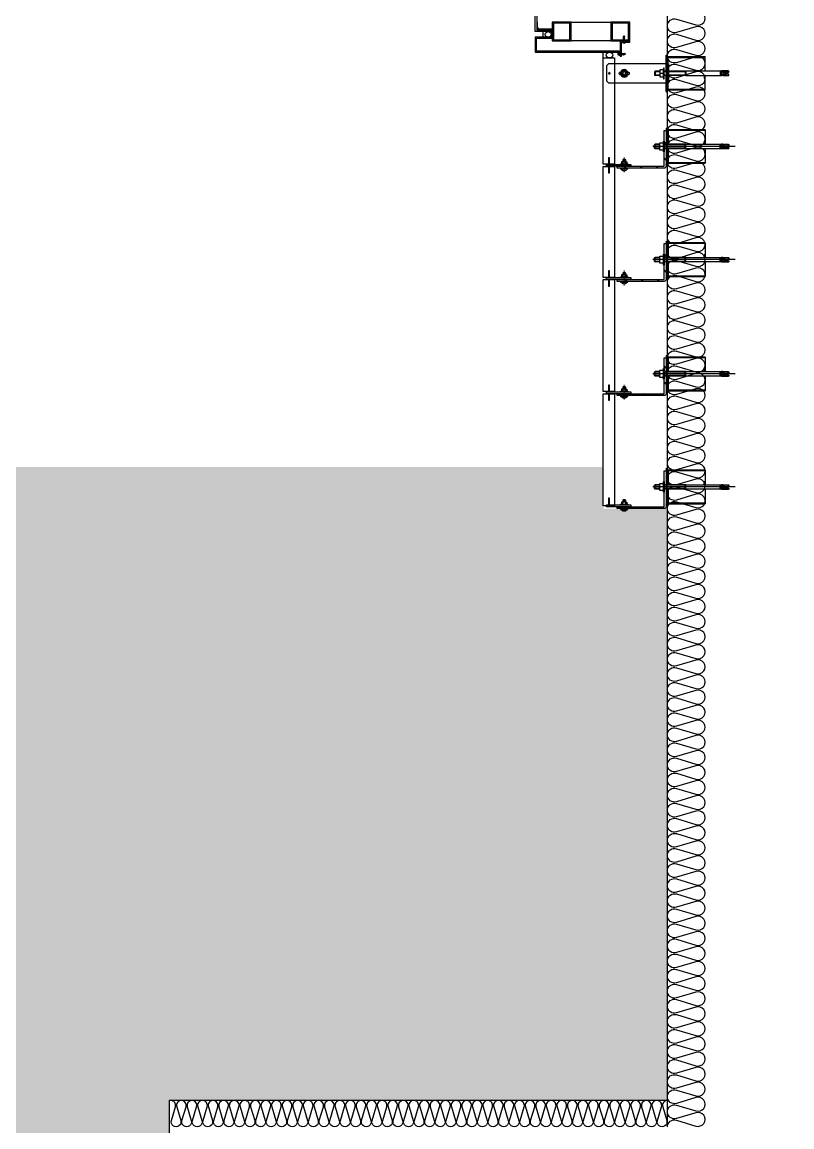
# Model space of a CAD drawing. Header units: millimetres. Extents: x 17311 to 801382, y -242618 to -104888.
# Drawn here: x 703951 to 705991, y -203729 to -200799 of the extents above; entities that cross this region are included whole.
import ezdxf

# ---------------------------------------------------------------- set-up
doc = ezdxf.new("R2010")
doc.units = ezdxf.units.MM
doc.header["$LTSCALE"] = 250
doc.linetypes.add('CENTER', pattern=[50.8, 31.75, -6.35, 6.35, -6.35])
doc.linetypes.add('HIDDEN2', pattern=[4.7625, 3.175, -1.5875])
for name, color, linetype in [('0-Sheet', 7, 'Continuous'), ('4-Pipe', 4, 'Continuous'), ('[0]치수선', 3, 'Continuous'), ('A-ETC-8', 8, 'Continuous'), ('A-FIN', 6, 'Continuous'), ('A-FIN(EX)', 6, 'Continuous'), ('ANG', 8, 'Continuous'), ('EXTRUSION', 7, 'Continuous'), ('ISL', 251, 'Continuous'), ('S-TEEL', 4, 'Continuous'), ('SCREW', 1, 'Continuous'), ('SEALANT', 252, 'Continuous'), ('지반', 254, 'Continuous')]:
    doc.layers.add(name, color=color, linetype=linetype)
doc.layers.add('CEN', color=1, linetype='Continuous', lineweight=9)

# ---------------------------------------------------------------- blocks, each defined once
blk = doc.blocks.new('A$C632c858f')
at = {"layer": 'A-ETC-8'}
blk.add_arc((-2.8, 0), 24, 341.8248, 18.1752, dxfattribs=at)
blk.add_ellipse((34, 0), major_axis=(7.59, 0), ratio=0.987937, dxfattribs=at)
blk = doc.blocks.new('A$Cae507117')
at = {"layer": 'A-ETC-8'}
for points in [[(-50, 0), (-50, -50), (0, -50), (0, 0)], [(-46.8, -3.2), (-46.8, -46.8), (-3.2, -46.8), (-3.2, -3.2)]]:
    blk.add_lwpolyline(points, close=True, dxfattribs=at)
blk = doc.blocks.new('A$C878c86f0')
at = {"layer": '[0]치수선', "ltscale": 0.5}
h = blk.add_hatch(color=8, dxfattribs=at)
h.dxf.hatch_style = 1
h.paths.add_polyline_path([(-140, 0.5), (-140, -1.5), (-137.5, -1.5, 0.414214), (-136.5, -0.5), (-136.5, 40), (-138, 40), (-138, 0.5)])
at = {"layer": 'S-TEEL'}
h = blk.add_hatch(dxfattribs=at)
h.set_pattern_fill('JIS_LC_20A', color=8, scale=1.5, angle=180)
h.set_pattern_definition([(225, (13215.134, 33281.177), (21.213203, -21.213203), []), (225, (13213.634, 33281.177), (21.213203, -21.213203), [])])
h.paths.add_polyline_path([(-131.5, -10.5, -0.414214), (-136.5, -5.5), (-136.5, 89.5), (-131.5, 89.5), (-131.5, -5.5), (-6.5, -5.5), (-6.5, -10.5)])
at = {"color": 9, "linetype": 'Continuous', "lineweight": 25}
for p, q in [((-240, 91.5, 0), (-140, 91.5)), ((-240, 91.5, 0), (-240, 53, 0)), ((-240, 89.5, 0), (-140, 89.5)), ((-137.5, 95.5), (-140, 95.5)), ((-140, 95.5), (-140, 89.5)), ((-140, 93.5), (-138, 93.5)), ((-138, 93.5), (-138, 54)), ((-136.5, 94.5), (-136.5, 54)), ((-240, 60.2, 0), (-237, 60.2, 0)), ((-237, 53, 0), (-237, 60.2, 0)), ((-240, 41, 0), (-240, 2.5, 0)), ((-142, 54), (-136.5, 54)), ((-136.5, 40), (-142, 40)), ((-138, 0.5), (-138, 40)), ((-136.5, 40), (-136.5, -0.5)), ((-140, 4.5), (-240, 4.5, 0)), ((-140, 2.5), (-240, 2.5, 0)), ((-140, 4.5), (-140, -1.5)), ((-138, 0.5), (-140, 0.5)), ((-140, -1.5), (-137.5, -1.5))]:
    blk.add_line(p, q, dxfattribs=at)
at = {"color": 9, "ltscale": 0.5}
for p, q in [((-142, 89.5), (-142, 54)), ((-129.5, 61.3), (-131.5, 61.3)), ((-131.5, 61.3), (-131.5, 32.8)), ((-129.5, 32.8), (-129.5, 61.3)), ((-188.8, 53), (-131.5, 53)), ((-188.8, 53), (-187.3, 51.5)), ((-188.8, 41), (-188.8, 53)), ((-188.8, 51.5), (-131.5, 51.5)), ((-188.8, 42.5), (-131.5, 42.5)), ((-188.8, 41), (-187.3, 42.5)), ((-188.8, 41), (-131.5, 41)), ((-187.3, 42.5), (-187.3, 51.5)), ((-142, 40), (-142, 4.5)), ((-131.5, 32.8), (-129.5, 32.8)), ((-129.5, 56), (-129.5, 38)), ((-129.5, 53), (-129.5, 53)), ((-129.5, 51.5), (-129.4, 51.5)), ((-129.5, 42.5), (-129.4, 42.5)), ((-129.5, 41), (-129.5, 41)), ((-120.5, 56.5), (-129, 56.5)), ((-129, 37.5), (-120.5, 37.5)), ((-128.3, 47), (-121.2, 47)), ((-120.1, 51.5), (-106, 51.5)), ((-120.1, 42.5), (-106, 42.5)), ((-120, 38), (-120, 56)), ((-120, 53), (-107.5, 53)), ((-120, 41), (-107.5, 41)), ((-107.5, 41), (-107.5, 53)), ((-106, 51.5), (-107.5, 53)), ((-106, 42.5), (-107.5, 41)), ((-106, 42.5), (-106, 51.5))]:
    blk.add_line(p, q, dxfattribs=at)
at = {"color": 9}
for p, q in [((-302.6, 52, 0), (-302.6, 50.3, 0)), ((-302.6, 43.2, 0), (-302.6, 41.5, 0)), ((-302.6, 41.7, 0), (-297, 42.5, 0)), ((-297, 51.5, 0), (-302.5, 52.3, 0)), ((-302.1, 49.5, 0), (-300.3, 48.3, 0)), ((-302.1, 44, 0), (-300.3, 45.2, 0)), ((-286.6, 53, 0), (-301.6, 53, 0)), ((-301.6, 40.5, 0), (-286.6, 40.5, 0)), ((-292.1, 47.7, 0), (-298.7, 47.7, 0)), ((-292.1, 45.7, 0), (-298.7, 45.7, 0)), ((-297, 51.5, 0), (-283, 51.5, 0)), ((-297, 42.5, 0), (-283, 42.5, 0)), ((-291.6, 48.2, 0), (-291.6, 48.7, 0)), ((-291.6, 44.7, 0), (-291.6, 45.2, 0)), ((-289.6, 50.7, 0), (-289.6, 50.7, 0)), ((-289.6, 42.7, 0), (-289.6, 42.7, 0)), ((-287.6, 44.7, 0), (-287.6, 48.7, 0)), ((-286.6, 53, 0), (-283.6, 53, 0)), ((-286.6, 40.5, 0), (-283.6, 40.5, 0)), ((-283.6, 53, 0), (-283.6, 40.5, 0)), ((-283, 41, 0), (-283, 53, 0)), ((-280, 53, 0), (-283, 53, 0)), ((-283, 41, 0), (-280, 41, 0)), ((-280, 41, 0), (-280, 53, 0)), ((-188.8, 53), (-280, 53, 0)), ((-280, 41, 0), (-188.8, 41))]:
    blk.add_line(p, q, dxfattribs=at)
at = {"color": 9, "linetype": 'Continuous', "lineweight": 25}
for centre, start, end in [((-137.5, 94.5), 0, 90), ((-137.5, -0.5), 270, 0)]:
    blk.add_arc(centre, 1, start, end, dxfattribs=at)
at = {"color": 9}
for centre, radius, start, end in [((-301.6, 52, 0), 1, 90, 180), ((-301.6, 50.3, 0), 1, 180, 236.3099), ((-301.6, 43.2, 0), 1, 123.6901, 180), ((-301.6, 41.5, 0), 1, 180, 270), ((-298.7, 50.7, 0), 3, 236.3099, 270), ((-298.7, 42.7, 0), 3, 90, 123.6901), ((-292.1, 48.2, 0), 0.5, 270, 0), ((-292.1, 45.2, 0), 0.5, 0, 90), ((-289.6, 48.7, 0), 2, 90, 180), ((-289.6, 44.7, 0), 2, 180, 270), ((-289.6, 48.7, 0), 2, 0, 90), ((-289.6, 44.7, 0), 2, 270, 0)]:
    blk.add_arc(centre, radius, start, end, dxfattribs=at)
at = {"color": 9, "ltscale": 0.5}
for centre, start, end in [((-129, 56), 90, 180), ((-129, 38), 180, 270), ((-120.5, 56), 0, 90), ((-120.5, 38), 270, 0)]:
    blk.add_arc(centre, 0.5, start, end, dxfattribs=at)
for centre, major_axis, ratio, start_param, end_param in [((-128.6, 42.2), (0.31, 4.75), 0.187111, 0, 3.166211), ((-128.6, 51.7), (0.31, -4.75), 0.185991, 3.117121, 6.283185), ((-120.9, 51.7), (0.31, 4.75), 0.185108, 3.141593, 6.30754), ((-120.9, 42.2), (0.31, -4.75), 0.185359, -0.024388, 3.141593)]:
    blk.add_ellipse(centre, major_axis=major_axis, ratio=ratio, start_param=start_param, end_param=end_param, dxfattribs=at)
at = {"layer": '[0]치수선', "color": 8, "linetype": 'CENTER', "ltscale": 0.2}
for p, q in [((-320, 47, 0), (-101, 47)), ((-136.5, 54), (-136.5, 40))]:
    blk.add_line(p, q, dxfattribs=at)
at = {"layer": 'ANG'}
for p, q in [((-15.6, 1.5), (-35.4, 1.5)), ((-35.4, 1.5), (-35.4, -0.5)), ((-29.5, 5.5), (-30.5, 6.4)), ((-30.5, 6.4), (-28.5, 6.4)), ((-29.5, 11.4), (-28.5, 12.4)), ((-21.5, 11.4), (-29.5, 11.4)), ((-29.5, 6.4), (-29.5, 11.4)), ((-21.5, 10.4), (-29.5, 10.4)), ((-21.5, 9.4), (-29.5, 9.4)), ((-21.5, 8.4), (-29.5, 8.4)), ((-21.5, 7.4), (-29.5, 7.4)), ((-28.5, 6.4), (-29.5, 5.5)), ((-29.5, 1.5), (-29.5, 5.5)), ((-28.5, 12.4), (-22.5, 12.4)), ((-28.5, 6.4), (-22.5, 6.4)), ((-22.5, 12.4), (-21.5, 11.4)), ((-20.5, 6.4), (-22.5, 6.4)), ((-22.5, 6.4), (-21.5, 5.5)), ((-21.5, 11.4), (-21.5, 6.4)), ((-15.6, -0.5), (-15.6, 1.5)), ((-35.3, -12.5), (-35.3, -10.5)), ((-15.4, -12.5), (-35.3, -12.5)), ((-15.4, -10.5), (-15.4, -12.5))]:
    blk.add_line(p, q, dxfattribs=at)
at = {"layer": 'ANG', "extrusion": (0, 0, -1)}
for p, q in [((-32.4, 6.4), (-32.9, 5.9)), ((-32.9, 5.9), (-32.9, 2)), ((-32.9, 2), (-32.4, 1.5)), ((-30.5, 6.4), (-32.4, 6.4)), ((-21.5, 5.5), (-20.5, 6.4)), ((-21.5, 1.5), (-21.5, 5.5)), ((-20.5, 6.4), (-18.6, 6.4)), ((-18.6, 6.4), (-18.1, 5.9)), ((-18.1, 2), (-18.6, 1.5)), ((-18.1, 5.9), (-18.1, 2))]:
    blk.add_line(p, q, dxfattribs=at)
for points in [[(-13.5, -0.5), (-13.5, 17), (-16.5, 17), (-16.5, -0.5)], [(-16.5, -5.5), (-16.5, -23), (-13.5, -23), (-13.5, -5.5)]]:
    blk.add_lwpolyline(points, dxfattribs=at)
at = {"layer": 'ANG'}
blk.add_lwpolyline([(-43.5, -5.5), (21.5, -5.5), (21.5, -0.5), (-43.5, -0.5)], close=True, dxfattribs=at)
blk.add_arc((-25.3, -9.5), 8.08, 202.3911, 337.6089, dxfattribs=at)
at = {"layer": 'CEN'}
blk.add_line((-25.5, 17.8), (-25.5, -21.2), dxfattribs=at)
at = {"layer": 'S-TEEL'}
blk.add_lwpolyline([(-131.5, -10.5), (-6.5, -10.5), (-6.5, -5.5), (-131.5, -5.5), (-131.5, 89.5), (-136.5, 89.5), (-136.5, -5.5, 0.414214)], format="xyb", close=True, dxfattribs=at)
blk = doc.blocks.new('A$C141843b3')
at = {"color": 9, "linetype": 'Continuous', "lineweight": 25}
for p, q in [((-140, -5.5, 0), (-240, -5.5)), ((-240, -44), (-240, -5.5)), ((-140, -7.5, 0), (-240, -7.5)), ((-140, -1.5, 0), (-137.5, -1.5, 0)), ((-140, -7.5, 0), (-140, -1.5, 0)), ((-138, -3.5, 0), (-140, -3.5, 0)), ((-138, -3.5, 0), (-138, -43, 0)), ((-136.5, -43, 0), (-136.5, -2.5, 0)), ((-240, -94.5), (-240, -56)), ((-237, -56), (-237, -63.2)), ((-136.5, -43, 0), (-142, -43, 0)), ((-142, -57, 0), (-136.5, -57, 0)), ((-138, -96.5, 0), (-138, -57, 0)), ((-136.5, -97.5, 0), (-136.5, -57, 0)), ((-240, -63.2), (-237, -63.2)), ((-240, -92.5), (-140, -92.5, 0)), ((-240, -94.5), (-140, -94.5, 0)), ((-140, -98.5, 0), (-140, -92.5, 0)), ((-140, -96.5, 0), (-138, -96.5, 0)), ((-137.5, -98.5, 0), (-140, -98.5, 0))]:
    blk.add_line(p, q, dxfattribs=at)
at = {"color": 9, "ltscale": 0.5}
for p, q in [((-142, -43, 0), (-142, -7.5, 0)), ((-188.8, -44, 0), (-131.5, -44, 0)), ((-188.8, -44, 0), (-187.3, -45.5, 0)), ((-188.8, -44, 0), (-188.8, -56, 0)), ((-188.8, -45.5, 0), (-131.5, -45.5, 0)), ((-188.8, -54.5, 0), (-131.5, -54.5, 0)), ((-188.8, -56, 0), (-187.3, -54.5, 0)), ((-188.8, -56, 0), (-131.5, -56, 0)), ((-187.3, -45.5, 0), (-187.3, -54.5, 0)), ((-142, -92.5, 0), (-142, -57, 0)), ((-131.5, -64.3, 0), (-131.5, -35.8, 0)), ((-131.5, -35.8, 0), (-129.5, -35.8, 0)), ((-129.5, -35.8, 0), (-129.5, -64.3, 0)), ((-129.5, -59, 0), (-129.5, -41, 0)), ((-129.5, -44, 0), (-129.5, -44, 0)), ((-129.5, -45.5, 0), (-129.4, -45.5, 0)), ((-129.5, -54.5, 0), (-129.4, -54.5, 0)), ((-129.5, -56, 0), (-129.5, -56, 0)), ((-129, -40.5, 0), (-120.5, -40.5, 0)), ((-128.3, -50, 0), (-121.2, -50, 0)), ((-120.1, -45.5, 0), (-106, -45.5, 0)), ((-120.1, -54.5, 0), (-106, -54.5, 0)), ((-120, -41, 0), (-120, -59, 0)), ((-120, -44, 0), (-107.5, -44, 0)), ((-120, -56, 0), (-107.5, -56, 0)), ((-107.5, -44, 0), (-107.5, -56, 0)), ((-106, -45.5, 0), (-107.5, -44, 0)), ((-106, -54.5, 0), (-107.5, -56, 0)), ((-106, -45.5, 0), (-106, -54.5, 0)), ((-129.5, -64.3, 0), (-131.5, -64.3, 0)), ((-120.5, -59.5, 0), (-129, -59.5, 0))]:
    blk.add_line(p, q, dxfattribs=at)
at = {"color": 9}
for p, q in [((-302.6, -46.2), (-302.6, -44.5)), ((-302.6, -44.7), (-297, -45.5)), ((-302.6, -55), (-302.6, -53.3)), ((-297, -54.5), (-302.5, -55.3)), ((-302.1, -47), (-300.3, -48.2)), ((-302.1, -52.5), (-300.3, -51.3)), ((-301.6, -43.5), (-286.6, -43.5)), ((-286.6, -56), (-301.6, -56)), ((-292.1, -48.8), (-298.7, -48.8)), ((-292.1, -50.8), (-298.7, -50.8)), ((-297, -45.5), (-283, -45.5)), ((-297, -54.5), (-283, -54.5)), ((-291.6, -47.8), (-291.6, -48.3)), ((-291.6, -51.2), (-291.6, -51.8)), ((-289.6, -45.8), (-289.6, -45.8)), ((-289.6, -53.8), (-289.6, -53.8)), ((-287.6, -47.8), (-287.6, -51.8)), ((-286.6, -43.5), (-283.6, -43.5)), ((-286.6, -56), (-283.6, -56)), ((-283.6, -56), (-283.6, -43.5)), ((-283, -44), (-283, -56)), ((-283, -44), (-280, -44)), ((-280, -56), (-283, -56)), ((-280, -44), (-280, -56)), ((-280, -44), (-188.8, -44, 0)), ((-188.8, -56, 0), (-280, -56))]:
    blk.add_line(p, q, dxfattribs=at)
at = {"color": 9, "linetype": 'Continuous', "lineweight": 25}
for centre, start, end in [((-137.5, -2.5, 0), 0, 90), ((-137.5, -97.5, 0), 270, 0)]:
    blk.add_arc(centre, 1, start, end, dxfattribs=at)
at = {"color": 9}
for centre, radius, start, end in [((-301.6, -44.5), 1, 90, 180), ((-301.6, -46.2), 1, 180, 236.3099), ((-301.6, -53.3), 1, 123.6901, 180), ((-301.6, -55), 1, 180, 270), ((-298.7, -45.8), 3, 236.3099, 270), ((-298.7, -53.8), 3, 90, 123.6901), ((-292.1, -48.3), 0.5, 270, 0), ((-292.1, -51.2), 0.5, 0, 90), ((-289.6, -47.8), 2, 90, 180), ((-289.6, -51.8), 2, 180, 270), ((-289.6, -47.8), 2, 0, 90), ((-289.6, -51.8), 2, 270, 0)]:
    blk.add_arc(centre, radius, start, end, dxfattribs=at)
at = {"color": 9, "ltscale": 0.5}
for centre, start, end in [((-129, -41, 0), 90, 180), ((-120.5, -41, 0), 0, 90), ((-129, -59, 0), 180, 270), ((-120.5, -59, 0), 270, 0)]:
    blk.add_arc(centre, 0.5, start, end, dxfattribs=at)
at = {"color": 9, "ltscale": 0.5, "extrusion": (0, 0, -1)}
for centre, major_axis, ratio, start_param, end_param in [((-128.6, -45.2, 0), (0.31, -4.75), 0.187111, 0, 3.166211), ((-128.6, -54.7, 0), (0.31, 4.75), 0.185991, 3.117121, 6.283185), ((-120.9, -45.2, 0), (0.31, 4.75), 0.185359, -0.024388, 3.141593), ((-120.9, -54.7, 0), (0.31, -4.75), 0.185108, 3.141593, 6.30754)]:
    blk.add_ellipse(centre, major_axis=major_axis, ratio=ratio, start_param=start_param, end_param=end_param, dxfattribs=at)
at = {"layer": 'ANG'}
for p, q in [((-29.3, -43.5, 0), (-33, -50, 0)), ((-33, -50, 0), (-29.3, -56.5, 0)), ((-21.7, -43.5, 0), (-29.3, -43.5, 0)), ((-29.3, -56.5, 0), (-21.7, -56.5, 0)), ((-18, -50, 0), (-21.7, -43.5, 0)), ((-21.7, -56.5, 0), (-18, -50, 0))]:
    blk.add_line(p, q, dxfattribs=at)
at = {"layer": 'ANG', "elevation": 0}
blk.add_lwpolyline([(-142.5, -25), (16.5, -25), (21.5, -30), (21.5, -70), (16.5, -75), (-142.5, -75), (-142.5, -25)], dxfattribs=at)
for points in [[(-142.5, -25), (-142.5, -75), (-137.5, -75), (-137.5, -25)], [(-25.5, -50), (-25.5, -50), (-25.5, -50), (-25.5, -50), (-25.5, -50), (-25.5, -50)]]:
    blk.add_lwpolyline(points, close=True, dxfattribs=at)
at = {"layer": 'ANG'}
for centre, radius in [((-25.5, -50, 0), 10), ((-25.5, -50, 0), 7.5), ((-25.5, -50, 0), 4), ((14, -50, 0), 2)]:
    blk.add_circle(centre, radius, dxfattribs=at)
for centre, start, end in [((-34.9, -50, 0), 86.4468, 273.5532), ((-16.1, -50, 0), 266.4468, 93.5532)]:
    blk.add_arc(centre, 4, start, end, dxfattribs=at)
blk = doc.blocks.new('PH-4-16')
at = {"layer": 'SCREW'}
for p, q in [((-1.5, 0), (-1.5, -1)), ((1.5, 0), (1.5, -1.6)), ((0.1, -0.9), (-2, -1.2)), ((-2, -1.2), (-1.5, -1)), ((0.1, -1), (-2, -1.3)), ((-2, -1.3), (-1.5, -1.5)), ((2, -1.8), (-2, -2.4)), ((-2, -2.4), (-1.5, -2.2)), ((-2, -2.5), (-1.5, -2.7)), ((2, -3), (-2, -3.7)), ((-2, -3.6), (-1.5, -3.5)), ((-2, -3.8), (-1.5, -4)), ((2, -4.3), (-2, -4.9)), ((-2, -4.9), (-1.5, -4.7)), ((-2, -5), (-1.5, -5.2)), ((2, -5.5), (-2, -6.2)), ((-2, -6.1), (-1.5, -5.9)), ((-2, -6.2), (-1.5, -6.4)), ((2, -6.7), (-2, -7.4)), ((-2, -7.4), (-1.5, -7.2)), ((-2, -7.5), (-1.5, -7.7)), ((2, -8), (-2, -8.6)), ((-2, -8.6), (-1.5, -8.4)), ((-2, -8.7), (-1.5, -8.9)), ((2, -9.2), (-2, -9.9)), ((-2, -9.9), (-1.5, -9.7)), ((-2, -10), (-1.5, -10.2)), ((2, -10.5), (-2, -11.1)), ((-2, -11.1), (-1.5, -10.9)), ((-2, -11.2), (-1.5, -11.4)), ((2, -1.9), (-2, -2.5)), ((2, -3.1), (-2, -3.8)), ((2, -4.4), (-2, -5)), ((2, -5.6), (-2, -6.3)), ((2, -6.9), (-2, -7.5)), ((2, -8.1), (-2, -8.7)), ((2, -9.3), (-2, -10)), ((2, -10.6), (-2, -11.2)), ((0.1, -0.9), (-1.5, -1)), ((0.1, -1), (-1.5, -1.5)), ((-1.5, -1.5), (-1.5, -2.2)), ((1.5, -1.6), (-1.5, -2.2)), ((1.5, -2.1), (-1.5, -2.7)), ((-1.5, -2.7), (-1.5, -3.5)), ((1.5, -2.8), (-1.5, -3.5)), ((1.5, -3.3), (-1.5, -4)), ((1.5, -4.1), (-1.5, -4.7)), ((1.5, -4.6), (-1.5, -5.2)), ((-1.5, -5.2), (-1.5, -5.9)), ((1.5, -5.3), (-1.5, -5.9)), ((1.5, -5.8), (-1.5, -6.4)), ((-1.5, -6.4), (-1.5, -7.2)), ((1.5, -6.5), (-1.5, -7.2)), ((1.5, -7.1), (-1.5, -7.7)), ((-1.5, -7.7), (-1.5, -8.4)), ((1.5, -7.8), (-1.5, -8.4)), ((1.5, -8.3), (-1.5, -8.9)), ((-1.5, -8.9), (-1.5, -9.7)), ((1.5, -9), (-1.5, -9.7)), ((1.5, -9.5), (-1.5, -10.2)), ((-1.5, -10.2), (-1.5, -10.9)), ((1.5, -10.3), (-1.5, -10.9)), ((1.5, -10.8), (-1.5, -11.4)), ((-1.5, -11.4), (-1.5, -14.5)), ((-1.5, -14.5), (-1.1, -14.5)), ((0, -16), (-1.5, -14.5)), ((-1.1, -12.6), (-1.1, -14.5)), ((-1.1, -14.5), (0, -16)), ((0, -16), (1.5, -14.5)), ((1.5, -14.5), (0.4, -12.2)), ((1.5, -1.6), (2, -1.8)), ((2, -1.9), (1.5, -2.1)), ((1.5, -2.1), (1.5, -2.8)), ((2, -3), (1.5, -2.8)), ((2, -3.1), (1.5, -3.3)), ((1.5, -3.3), (1.5, -4.1)), ((2, -4.3), (1.5, -4.1)), ((2, -4.4), (1.5, -4.6)), ((1.5, -4.6), (1.5, -5.3)), ((2, -5.5), (1.5, -5.3)), ((2, -5.6), (1.5, -5.8)), ((1.5, -5.8), (1.5, -6.5)), ((2, -6.7), (1.5, -6.5)), ((2, -6.9), (1.5, -7.1)), ((1.5, -7.1), (1.5, -7.8)), ((2, -8), (1.5, -7.8)), ((2, -8.1), (1.5, -8.3)), ((1.5, -8.3), (1.5, -9)), ((2, -9.2), (1.5, -9)), ((2, -9.3), (1.5, -9.5)), ((1.5, -9.5), (1.5, -10.3)), ((2, -10.5), (1.5, -10.3)), ((2, -10.6), (1.5, -10.8)), ((1.5, -10.8), (1.5, -14.5))]:
    blk.add_line(p, q, dxfattribs=at)
at = {"layer": 'SCREW', "color": 1, "linetype": 'CENTER'}
blk.add_line((0, 4), (0, -17.7), dxfattribs=at)
at = {"layer": 'SCREW', "linetype": 'HIDDEN2'}
blk.add_line((-1.5, -4), (-1.5, -4.7), dxfattribs=at)
at = {"layer": 'SCREW'}
blk.add_lwpolyline([(3.5, 1), (3.5, 0), (-3.5, 0), (-3.5, 1, -0.336479), (-2.5, 2.2, -0.138717), (2.5, 2.2, -0.336479)], format="xyb", close=True, dxfattribs=at)
blk.add_lwpolyline([(-2.5, 2.2), (-2.3, 2), (-2.1, 1.9), (-1.8, 1.9), (-1.5, 2), (-1.3, 2), (-1, 2.1), (-0.8, 2.1), (-0.7, 2.1), (-0.6, 2.1), (-0.5, 2), (-0.5, 1.8), (-0.5, 1.6), (-0.5, 1.4), (-0.5, 1.2), (-0.5, 1), (-0.5, 0.8), (-0.4, 0.7), (-0.3, 0.6), (-0.1, 0.6), (0, 0.5), (0.1, 0.6), (0.3, 0.6), (0.4, 0.7), (0.5, 0.8), (0.5, 1), (0.5, 1.2), (0.5, 1.4), (0.5, 1.6), (0.5, 1.8), (0.5, 2), (0.6, 2.1), (0.7, 2.1), (0.8, 2.1), (1, 2.1), (1.3, 2), (1.5, 2), (1.8, 1.9), (2.1, 1.9), (2.3, 2), (2.5, 2.2)], dxfattribs=at)
for centre, radius, start, end in [((-1.9, -1.2), 0.0931, 139.8661, 209.9246), ((-1.9, -2.5), 0.0931, 139.8661, 209.9246), ((-1.9, -3.7), 0.0931, 139.8661, 209.9246), ((-1.9, -4.9), 0.0931, 139.8661, 209.9246), ((-1.9, -6.2), 0.0931, 139.8661, 209.9246), ((-1.9, -7.4), 0.0931, 139.8661, 209.9246), ((-1.9, -8.7), 0.0931, 139.8661, 209.9246), ((-1.9, -9.9), 0.0931, 139.8661, 209.9246), ((-1.9, -11.2), 0.0931, 139.8661, 209.9246), ((-0.3, -12.6), 0.815, 27.365, 180), ((0, -0.9), 0.0605, 310.7271, 69.3149), ((1.9, -1.8), 0.0931, 319.8661, 29.9246), ((1.9, -3.1), 0.0931, 319.8661, 29.9246), ((1.9, -4.3), 0.0931, 319.8661, 29.9246), ((1.9, -5.6), 0.0931, 319.8661, 29.9246), ((1.9, -6.8), 0.0931, 319.8661, 29.9246), ((1.9, -8), 0.0931, 319.8661, 29.9246), ((1.9, -9.3), 0.0931, 319.8661, 29.9246), ((1.9, -10.5), 0.0931, 319.8661, 29.9246)]:
    blk.add_arc(centre, radius, start, end, dxfattribs=at)
blk = doc.blocks.new('A$C6c7ba7a6')
at = {"layer": '[0]치수선', "ltscale": 0.5}
h = blk.add_hatch(color=8, dxfattribs=at)
h.dxf.hatch_style = 1
h.paths.add_polyline_path([(-140, 0.5), (-140, -1.5), (-137.5, -1.5, 0.414214), (-136.5, -0.5), (-136.5, 40), (-138, 40), (-138, 0.5)])
at = {"color": 9, "linetype": 'Continuous', "lineweight": 25}
for p, q in [((-240, 91.5, 0), (-140, 91.5)), ((-240, 91.5, 0), (-240, 53, 0)), ((-240, 89.5, 0), (-140, 89.5)), ((-137.5, 95.5), (-140, 95.5)), ((-140, 95.5), (-140, 89.5)), ((-140, 93.5), (-138, 93.5)), ((-138, 93.5), (-138, 54)), ((-136.5, 94.5), (-136.5, 54)), ((-240, 60.2, 0), (-237, 60.2, 0)), ((-237, 53, 0), (-237, 60.2, 0)), ((-240, 41, 0), (-240, 2.5, 0)), ((-142, 54), (-136.5, 54)), ((-136.5, 40), (-142, 40)), ((-138, 0.5), (-138, 40)), ((-136.5, 40), (-136.5, -0.5)), ((-140, 4.5), (-240, 4.5, 0)), ((-140, 2.5), (-240, 2.5, 0)), ((-140, 4.5), (-140, -1.5)), ((-138, 0.5), (-140, 0.5)), ((-140, -1.5), (-137.5, -1.5))]:
    blk.add_line(p, q, dxfattribs=at)
at = {"color": 9, "ltscale": 0.5}
for p, q in [((-142, 89.5), (-142, 54)), ((-129.5, 61.3), (-131.5, 61.3)), ((-131.5, 61.3), (-131.5, 32.8)), ((-129.5, 32.8), (-129.5, 61.3)), ((-188.8, 53), (-131.5, 53)), ((-188.8, 53), (-187.3, 51.5)), ((-188.8, 41), (-188.8, 53)), ((-188.8, 51.5), (-131.5, 51.5)), ((-188.8, 42.5), (-131.5, 42.5)), ((-188.8, 41), (-187.3, 42.5)), ((-188.8, 41), (-131.5, 41)), ((-187.3, 42.5), (-187.3, 51.5)), ((-142, 40), (-142, 4.5)), ((-131.5, 32.8), (-129.5, 32.8)), ((-129.5, 56), (-129.5, 38)), ((-129.5, 53), (-129.5, 53)), ((-129.5, 51.5), (-129.4, 51.5)), ((-129.5, 42.5), (-129.4, 42.5)), ((-129.5, 41), (-129.5, 41)), ((-120.5, 56.5), (-129, 56.5)), ((-129, 37.5), (-120.5, 37.5)), ((-128.3, 47), (-121.2, 47)), ((-120.1, 51.5), (-106, 51.5)), ((-120.1, 42.5), (-106, 42.5)), ((-120, 38), (-120, 56)), ((-120, 53), (-107.5, 53)), ((-120, 41), (-107.5, 41)), ((-107.5, 41), (-107.5, 53)), ((-106, 51.5), (-107.5, 53)), ((-106, 42.5), (-107.5, 41)), ((-106, 42.5), (-106, 51.5))]:
    blk.add_line(p, q, dxfattribs=at)
at = {"color": 9}
for p, q in [((-302.6, 52, 0), (-302.6, 50.3, 0)), ((-302.6, 43.2, 0), (-302.6, 41.5, 0)), ((-302.6, 41.7, 0), (-297, 42.5, 0)), ((-297, 51.5, 0), (-302.5, 52.3, 0)), ((-302.1, 49.5, 0), (-300.3, 48.3, 0)), ((-302.1, 44, 0), (-300.3, 45.2, 0)), ((-286.6, 53, 0), (-301.6, 53, 0)), ((-301.6, 40.5, 0), (-286.6, 40.5, 0)), ((-292.1, 47.7, 0), (-298.7, 47.7, 0)), ((-292.1, 45.7, 0), (-298.7, 45.7, 0)), ((-297, 51.5, 0), (-283, 51.5, 0)), ((-297, 42.5, 0), (-283, 42.5, 0)), ((-291.6, 48.2, 0), (-291.6, 48.7, 0)), ((-291.6, 44.7, 0), (-291.6, 45.2, 0)), ((-289.6, 50.7, 0), (-289.6, 50.7, 0)), ((-289.6, 42.7, 0), (-289.6, 42.7, 0)), ((-287.6, 44.7, 0), (-287.6, 48.7, 0)), ((-286.6, 53, 0), (-283.6, 53, 0)), ((-286.6, 40.5, 0), (-283.6, 40.5, 0)), ((-283.6, 53, 0), (-283.6, 40.5, 0)), ((-283, 41, 0), (-283, 53, 0)), ((-280, 53, 0), (-283, 53, 0)), ((-283, 41, 0), (-280, 41, 0)), ((-280, 41, 0), (-280, 53, 0)), ((-188.8, 53), (-280, 53, 0)), ((-280, 41, 0), (-188.8, 41))]:
    blk.add_line(p, q, dxfattribs=at)
at = {"color": 9, "linetype": 'Continuous', "lineweight": 25}
for centre, start, end in [((-137.5, 94.5), 0, 90), ((-137.5, -0.5), 270, 0)]:
    blk.add_arc(centre, 1, start, end, dxfattribs=at)
at = {"color": 9}
for centre, radius, start, end in [((-301.6, 52, 0), 1, 90, 180), ((-301.6, 50.3, 0), 1, 180, 236.3099), ((-301.6, 43.2, 0), 1, 123.6901, 180), ((-301.6, 41.5, 0), 1, 180, 270), ((-298.7, 50.7, 0), 3, 236.3099, 270), ((-298.7, 42.7, 0), 3, 90, 123.6901), ((-292.1, 48.2, 0), 0.5, 270, 0), ((-292.1, 45.2, 0), 0.5, 0, 90), ((-289.6, 48.7, 0), 2, 90, 180), ((-289.6, 44.7, 0), 2, 180, 270), ((-289.6, 48.7, 0), 2, 0, 90), ((-289.6, 44.7, 0), 2, 270, 0)]:
    blk.add_arc(centre, radius, start, end, dxfattribs=at)
at = {"color": 9, "ltscale": 0.5}
for centre, start, end in [((-129, 56), 90, 180), ((-129, 38), 180, 270), ((-120.5, 56), 0, 90), ((-120.5, 38), 270, 0)]:
    blk.add_arc(centre, 0.5, start, end, dxfattribs=at)
for centre, major_axis, ratio, start_param, end_param in [((-128.6, 42.2), (0.31, 4.75), 0.187111, 0, 3.166211), ((-128.6, 51.7), (0.31, -4.75), 0.185991, 3.117121, 6.283185), ((-120.9, 51.7), (0.31, 4.75), 0.185108, 3.141593, 6.30754), ((-120.9, 42.2), (0.31, -4.75), 0.185359, -0.024388, 3.141593)]:
    blk.add_ellipse(centre, major_axis=major_axis, ratio=ratio, start_param=start_param, end_param=end_param, dxfattribs=at)
at = {"layer": '[0]치수선', "color": 8, "linetype": 'CENTER', "ltscale": 0.2}
for p, q in [((-320, 47, 0), (-101, 47)), ((-136.5, 54), (-136.5, 40))]:
    blk.add_line(p, q, dxfattribs=at)
at = {"layer": 'ANG'}
for p, q in [((-15.6, 1.5), (-35.4, 1.5)), ((-35.4, 1.5), (-35.4, -0.5)), ((-29.5, 5.5), (-30.5, 6.4)), ((-30.5, 6.4), (-28.5, 6.4)), ((-29.5, 11.4), (-28.5, 12.4)), ((-21.5, 11.4), (-29.5, 11.4)), ((-29.5, 6.4), (-29.5, 11.4)), ((-21.5, 10.4), (-29.5, 10.4)), ((-21.5, 9.4), (-29.5, 9.4)), ((-21.5, 8.4), (-29.5, 8.4)), ((-21.5, 7.4), (-29.5, 7.4)), ((-28.5, 6.4), (-29.5, 5.5)), ((-29.5, 1.5), (-29.5, 5.5)), ((-28.5, 12.4), (-22.5, 12.4)), ((-28.5, 6.4), (-22.5, 6.4)), ((-22.5, 12.4), (-21.5, 11.4)), ((-20.5, 6.4), (-22.5, 6.4)), ((-22.5, 6.4), (-21.5, 5.5)), ((-21.5, 11.4), (-21.5, 6.4)), ((-15.6, -0.5), (-15.6, 1.5)), ((-35.3, -12.5), (-35.3, -10.5)), ((-15.4, -12.5), (-35.3, -12.5)), ((-15.4, -10.5), (-15.4, -12.5))]:
    blk.add_line(p, q, dxfattribs=at)
at = {"layer": 'ANG', "extrusion": (0, 0, -1)}
for p, q in [((-32.4, 6.4), (-32.9, 5.9)), ((-32.9, 5.9), (-32.9, 2)), ((-32.9, 2), (-32.4, 1.5)), ((-30.5, 6.4), (-32.4, 6.4)), ((-21.5, 5.5), (-20.5, 6.4)), ((-21.5, 1.5), (-21.5, 5.5)), ((-20.5, 6.4), (-18.6, 6.4)), ((-18.6, 6.4), (-18.1, 5.9)), ((-18.1, 2), (-18.6, 1.5)), ((-18.1, 5.9), (-18.1, 2))]:
    blk.add_line(p, q, dxfattribs=at)
blk.add_lwpolyline([(-13.5, -0.5), (-13.5, 17), (-16.5, 17), (-16.5, -0.5)], dxfattribs=at)
at = {"layer": 'ANG'}
blk.add_lwpolyline([(-43.5, -5.5), (21.5, -5.5), (21.5, -0.5), (-43.5, -0.5)], close=True, dxfattribs=at)
blk.add_arc((-25.3, -9.5), 8.08, 202.3911, 337.6089, dxfattribs=at)
at = {"layer": 'S-TEEL'}
blk.add_lwpolyline([(-131.5, -10.5), (-6.5, -10.5), (-6.5, -5.5), (-131.5, -5.5), (-131.5, 89.5), (-136.5, 89.5), (-136.5, -5.5, 0.414214)], format="xyb", close=True, dxfattribs=at)

msp = doc.modelspace()

# ---------------------------------------------------------------- hatches: boundary and pattern name
at = {"layer": '지반'}
h = msp.add_hatch(dxfattribs=at)
h.set_pattern_fill('EARTH', color=251, scale=70, angle=45)
h.paths.add_polyline_path([(746860.7, -201889.5), (739060.7, -201889.5), (739060.7, -203129.5), (739160.7, -203129.5), (739160.7, -203189.5), (735960.7, -203189.5), (735960.7, -203129.5), (736060.7, -203129.5), (736060.7, -201889.5), (728260.7, -201889.5), (728260.7, -203129.5), (728360.7, -203129.5), (728360.7, -203189.5), (725160.7, -203189.5), (725160.7, -203129.5), (725260.7, -203129.5), (725260.7, -201889.5), (717530.7, -201889.5), (717530.7, -203199.5), (717630.7, -203199.5), (717630.7, -203259.5), (714290.7, -203259.5), (714290.7, -203199.5), (714390.7, -203199.5), (714390.7, -201899.5), (712730.7, -201899.5), (712730.7, -202599.5), (712430.7, -202599.5), (712430.7, -203659.5), (713030.7, -203659.5), (713030.7, -205299.5), (713130.7, -205299.5), (713130.7, -205359.5), (704240.7, -205359.5), (704240.7, -205299.5), (704340.7, -205299.5), (704340.7, -203659.5), (705660.7, -203659.5), (705660.7, -202089.8), (705490.7, -202089.8), (705490.7, -201979.5), (703610.7, -201979.5), (703610.7, -202229.5), (703660.7, -202229.5), (703660.7, -202289.5), (703410.7, -202289.5), (703410.7, -202229.5), (703460.7, -202229.5), (703460.7, -202129.5), (692060.7, -202129.5), (692060.7, -201879.5), (650617.6, -201879.5), (650617.6, -213174), (801382.4, -213174), (801382.4, -201579.5), (791230.7, -201579.5), (791230.7, -201786.8), (791060.7, -201786.8), (791060.7, -202579.5), (790960.7, -202579.5), (790960.7, -204179.5), (792310.7, -204179.5), (792310.7, -205679.5), (792410.7, -205679.5), (792410.7, -205739.5), (783660.7, -205739.5), (783660.7, -205679.5), (783760.7, -205679.5), (783760.7, -204639.5), (782260.7, -204639.5), (782260.7, -205679.5), (782360.7, -205679.5), (782360.7, -205739.5), (779160.7, -205739.5), (779160.7, -205679.5), (779260.7, -205679.5), (779260.7, -204539.5), (771460.7, -204539.5), (771460.7, -205679.5), (771560.7, -205679.5), (771560.7, -205739.5), (768360.7, -205739.5), (768360.7, -205679.5), (768460.7, -205679.5), (768460.7, -204179.5), (769360.7, -204179.5), (769360.7, -201889.5), (760660.7, -201889.5), (760660.7, -203129.5), (760760.7, -203129.5), (760760.7, -203189.5), (757560.7, -203189.5), (757560.7, -203129.5), (757660.7, -203129.5), (757660.7, -201889.5), (749860.7, -201889.5), (749860.7, -203129.5), (749960.7, -203129.5), (749960.7, -203189.5), (746760.7, -203189.5), (746760.7, -203129.5), (746860.7, -203129.5)])

# ---------------------------------------------------------------- linework, layer by layer
at = {"layer": '0-Sheet'}
msp.add_lwpolyline([(705532.7, -200876.5), (705313.7, -200876.5), (705313.7, -200842.5), (705355.7, -200842.5), (705355.7, -200832.5), (705352.7, -200832.5), (705352.7, -200832.5), (705352.7, -200839.5), (705310.7, -200839.5), (705310.7, -200879.5), (705532.7, -200879.5)], dxfattribs=at)
msp.add_lwpolyline([(705532.7, -200876.5, -0.414214), (705535.7, -200879.5), (705535.7, -200888.5), (705532.7, -200888.5), (705532.7, -200879.5)], format="xyb", dxfattribs=at)
at = {"layer": '4-Pipe'}
msp.add_lwpolyline([(705535.7, -200849.5), (705535.7, -200889.5), (705538.7, -200889.5), (705538.7, -200852.5), (705560.7, -200852.5), (705560.7, -200849.5)], close=True, dxfattribs=at)
at = {"layer": 'A-ETC-8'}
for p, q in [((705405.7, -200799.5), (705510.7, -200799.5)), ((705510.7, -200849.5), (705405.7, -200849.5))]:
    msp.add_line(p, q, dxfattribs=at)
msp.add_lwpolyline([(705318.7, -200820.5), (705353.7, -200820.5), (705353.7, -200831.5), (705355.7, -200831.5), (705355.7, -200818.5), (705320.3, -200818.5, 0.226541), (705316.7, -200814.8), (705316.7, -200800.1), (705314.7, -200800.1), (705314.7, -200816.5, -0.414214)], format="xyb", close=True, dxfattribs=at)
at = {"layer": 'A-FIN'}
msp.add_lwpolyline([(705351.7, -200820.5), (705351.7, -200824.5), (705310.7, -200824.5), (705310.7, -198087), (705351.7, -198087), (705351.7, -198091), (705314.7, -198091), (705314.7, -200820.5), (705351.7, -200820.5)], close=True, dxfattribs=at)
at = {"layer": 'A-FIN(EX)'}
for points in [[(705520.7, -200894.5), (705520.7, -201176.5), (705490.7, -201176.5), (705490.7, -200894.5)], [(705520.7, -201182.5), (705520.7, -201476.5), (705490.7, -201476.5), (705490.7, -201182.5)], [(705520.7, -201482.5), (705520.7, -201779.5), (705490.7, -201779.5), (705490.7, -201482.5)], [(705520.7, -201785.5), (705520.7, -202082.5), (705490.7, -202082.5), (705490.7, -201785.5)]]:
    msp.add_lwpolyline(points, close=True, dxfattribs=at)
at = {"layer": 'ISL'}
msp.add_line((705660.7, -203729.5), (705660.7, -154479.5), dxfattribs=at)
for points in [[(705660.7, -203729.5, -0.509267), (705684.9, -203711.8), (705736.4, -203727.1, 1.372593), (705736.4, -203691.8), (705684.9, -203707.1, -0.509267), (705660.7, -203689.5, -0.509267), (705684.9, -203671.8), (705736.4, -203687.1, 1.372593), (705736.4, -203651.8), (705684.9, -203667.1, -0.509267), (705660.7, -203649.5, -0.509267), (705684.9, -203631.8), (705736.4, -203647.1, 1.372593), (705736.4, -203611.8), (705684.9, -203627.1, -0.509267), (705660.7, -203609.5, -0.509267), (705684.9, -203591.8), (705736.4, -203607.1, 1.372593), (705736.4, -203571.8), (705684.9, -203587.1, -0.509267), (705660.7, -203569.5, -0.509267), (705684.9, -203551.8), (705736.4, -203567.1, 1.372593), (705736.4, -203531.8), (705684.9, -203547.1, -0.509267), (705660.7, -203529.5, -0.509267), (705684.9, -203511.8), (705736.4, -203527.1, 1.372593), (705736.4, -203491.8), (705684.9, -203507.1, -0.509267), (705660.7, -203489.5, -0.509267), (705684.9, -203471.8), (705736.4, -203487.1, 1.372593), (705736.4, -203451.8), (705684.9, -203467.1, -0.509267), (705660.7, -203449.5, -0.509267), (705684.9, -203431.8), (705736.4, -203447.1, 1.372593), (705736.4, -203411.8), (705684.9, -203427.1, -0.509267), (705660.7, -203409.5, -0.509267), (705684.9, -203391.8), (705736.4, -203407.1, 1.372593), (705736.4, -203371.8), (705684.9, -203387.1, -0.509267), (705660.7, -203369.5, -0.509267), (705684.9, -203351.8), (705736.4, -203367.1, 1.372593), (705736.4, -203331.8), (705684.9, -203347.1, -0.509267), (705660.7, -203329.5, -0.509267), (705684.9, -203311.8), (705736.4, -203327.1, 1.372593), (705736.4, -203291.8), (705684.9, -203307.1, -0.509267), (705660.7, -203289.5, -0.509267), (705684.9, -203271.8), (705736.4, -203287.1, 1.372593), (705736.4, -203251.8), (705684.9, -203267.1, -0.509267), (705660.7, -203249.5, -0.509267), (705684.9, -203231.8), (705736.4, -203247.1, 1.372593), (705736.4, -203211.8), (705684.9, -203227.1, -0.509267), (705660.7, -203209.5, -0.509267), (705684.9, -203191.8), (705736.4, -203207.1, 1.372593), (705736.4, -203171.8), (705684.9, -203187.1, -0.509267), (705660.7, -203169.5, -0.509267), (705684.9, -203151.8), (705736.4, -203167.1, 1.372593), (705736.4, -203131.8), (705684.9, -203147.1, -0.509267), (705660.7, -203129.5, -0.509267), (705684.9, -203111.8), (705736.4, -203127.1, 1.372593), (705736.4, -203091.8), (705684.9, -203107.1, -0.509267), (705660.7, -203089.5, -0.509267), (705684.9, -203071.8), (705736.4, -203087.1, 1.372593), (705736.4, -203051.8), (705684.9, -203067.1, -0.509267), (705660.7, -203049.5, -0.509267), (705684.9, -203031.8), (705736.4, -203047.1, 1.372593), (705736.4, -203011.8), (705684.9, -203027.1, -0.509267), (705660.7, -203009.5, -0.509267), (705684.9, -202991.8), (705736.4, -203007.1, 1.372593), (705736.4, -202971.8), (705684.9, -202987.1, -0.509267), (705660.7, -202969.5, -0.509267), (705684.9, -202951.8), (705736.4, -202967.1, 1.372593), (705736.4, -202931.8), (705684.9, -202947.1, -0.509267), (705660.7, -202929.5, -0.509267), (705684.9, -202911.8), (705736.4, -202927.1, 1.372593), (705736.4, -202891.8), (705684.9, -202907.1, -0.509267), (705660.7, -202889.5, -0.509267), (705684.9, -202871.8), (705736.4, -202887.1, 1.372593), (705736.4, -202851.8), (705684.9, -202867.1, -0.509267), (705660.7, -202849.5, -0.509267), (705684.9, -202831.8), (705736.4, -202847.1, 1.372593), (705736.4, -202811.8), (705684.9, -202827.1, -0.509267), (705660.7, -202809.5, -0.509267), (705684.9, -202791.8), (705736.4, -202807.1, 1.372593), (705736.4, -202771.8), (705684.9, -202787.1, -0.509267), (705660.7, -202769.5, -0.509267), (705684.9, -202751.8), (705736.4, -202767.1, 1.372593), (705736.4, -202731.8), (705684.9, -202747.1, -0.509267), (705660.7, -202729.5, -0.509267), (705684.9, -202711.8), (705736.4, -202727.1, 1.372593), (705736.4, -202691.8), (705684.9, -202707.1, -0.509267), (705660.7, -202689.5, -0.509267), (705684.9, -202671.8), (705736.4, -202687.1, 1.372593), (705736.4, -202651.8), (705684.9, -202667.1, -0.509267), (705660.7, -202649.5, -0.509267), (705684.9, -202631.8), (705736.4, -202647.1, 1.372593), (705736.4, -202611.8), (705684.9, -202627.1, -0.509267), (705660.7, -202609.5, -0.509267), (705684.9, -202591.8), (705736.4, -202607.1, 1.372593), (705736.4, -202571.8), (705684.9, -202587.1, -0.509267), (705660.7, -202569.5, -0.509267), (705684.9, -202551.8), (705736.4, -202567.1, 1.372593), (705736.4, -202531.8), (705684.9, -202547.1, -0.509267), (705660.7, -202529.5, -0.509267), (705684.9, -202511.8), (705736.4, -202527.1, 1.372593), (705736.4, -202491.8), (705684.9, -202507.1, -0.509267), (705660.7, -202489.5, -0.509267), (705684.9, -202471.8), (705736.4, -202487.1, 1.372593), (705736.4, -202451.8), (705684.9, -202467.1, -0.509267), (705660.7, -202449.5, -0.509267), (705684.9, -202431.8), (705736.4, -202447.1, 1.372593), (705736.4, -202411.8), (705684.9, -202427.1, -0.509267), (705660.7, -202409.5, -0.509267), (705684.9, -202391.8), (705736.4, -202407.1, 1.372593), (705736.4, -202371.8), (705684.9, -202387.1, -0.509267), (705660.7, -202369.5, -0.509267), (705684.9, -202351.8), (705736.4, -202367.1, 1.372593), (705736.4, -202331.8), (705684.9, -202347.1, -0.509267), (705660.7, -202329.5, -0.509267), (705684.9, -202311.8), (705736.4, -202327.1, 1.372593), (705736.4, -202291.8), (705684.9, -202307.1, -0.509267), (705660.7, -202289.5, -0.509267), (705684.9, -202271.8), (705736.4, -202287.1, 1.372593), (705736.4, -202251.8), (705684.9, -202267.1, -0.509267), (705660.7, -202249.5, -0.509267), (705684.9, -202231.8), (705736.4, -202247.1, 1.372593), (705736.4, -202211.8), (705684.9, -202227.1, -0.509267), (705660.7, -202209.5, -0.509267), (705684.9, -202191.8), (705736.4, -202207.1, 1.372593), (705736.4, -202171.8), (705684.9, -202187.1, -0.509267), (705660.7, -202169.5, -0.509267), (705684.9, -202151.8), (705736.4, -202167.1, 1.372593), (705736.4, -202131.8), (705684.9, -202147.1, -0.509267), (705660.7, -202129.5, -0.509267), (705684.9, -202111.8), (705736.4, -202127.1, 1.372593), (705736.4, -202091.8), (705684.9, -202107.1, -0.509267), (705660.7, -202089.5, -0.509267), (705684.9, -202071.8), (705736.4, -202087.1, 1.372593), (705736.4, -202051.8), (705684.9, -202067.1, -0.509267), (705660.7, -202049.5, -0.509267), (705684.9, -202031.8), (705736.4, -202047.1, 1.372593), (705736.4, -202011.8), (705684.9, -202027.1, -0.509267), (705660.7, -202009.5, -0.509267), (705684.9, -201991.8), (705736.4, -202007.1, 1.372593), (705736.4, -201971.8), (705684.9, -201987.1, -0.509267), (705660.7, -201969.5, -0.509267), (705684.9, -201951.8), (705736.4, -201967.1, 1.372593), (705736.4, -201931.8), (705684.9, -201947.1, -0.509267), (705660.7, -201929.5, -0.509267), (705684.9, -201911.8), (705736.4, -201927.1, 1.372593), (705736.4, -201891.8), (705684.9, -201907.1, -0.509267), (705660.7, -201889.5, -0.509267), (705684.9, -201871.8), (705736.4, -201887.1, 1.372593), (705736.4, -201851.8), (705684.9, -201867.1, -0.509267), (705660.7, -201849.5, -0.509267), (705684.9, -201831.8), (705736.4, -201847.1, 1.372593), (705736.4, -201811.8), (705684.9, -201827.1, -0.509267), (705660.7, -201809.5, -0.509267), (705684.9, -201791.8), (705736.4, -201807.1, 1.372593), (705736.4, -201771.8), (705684.9, -201787.1, -0.509267), (705660.7, -201769.5, -0.509267), (705684.9, -201751.8), (705736.4, -201767.1, 1.372593), (705736.4, -201731.8), (705684.9, -201747.1, -0.509267), (705660.7, -201729.5, -0.509267), (705684.9, -201711.8), (705736.4, -201727.1, 1.372593), (705736.4, -201691.8), (705684.9, -201707.1, -0.509267), (705660.7, -201689.5, -0.509267), (705684.9, -201671.8), (705736.4, -201687.1, 1.372593), (705736.4, -201651.8), (705684.9, -201667.1, -0.509267), (705660.7, -201649.5, -0.509267), (705684.9, -201631.8), (705736.4, -201647.1, 1.372593), (705736.4, -201611.8), (705684.9, -201627.1, -0.509267), (705660.7, -201609.5, -0.509267), (705684.9, -201591.8), (705736.4, -201607.1, 1.372593), (705736.4, -201571.8), (705684.9, -201587.1, -0.509267), (705660.7, -201569.5, -0.509267), (705684.9, -201551.8), (705736.4, -201567.1, 1.372593), (705736.4, -201531.8), (705684.9, -201547.1, -0.509267), (705660.7, -201529.5, -0.509267), (705684.9, -201511.8), (705736.4, -201527.1, 1.372593), (705736.4, -201491.8), (705684.9, -201507.1, -0.509267), (705660.7, -201489.5, -0.509267), (705684.9, -201471.8), (705736.4, -201487.1, 1.372593), (705736.4, -201451.8), (705684.9, -201467.1, -0.509267), (705660.7, -201449.5, -0.509267), (705684.9, -201431.8), (705736.4, -201447.1, 1.372593), (705736.4, -201411.8), (705684.9, -201427.1, -0.509267), (705660.7, -201409.5, -0.509267), (705684.9, -201391.8), (705736.4, -201407.1, 1.372593), (705736.4, -201371.8), (705684.9, -201387.1, -0.509267), (705660.7, -201369.5, -0.509267), (705684.9, -201351.8), (705736.4, -201367.1, 1.372593), (705736.4, -201331.8), (705684.9, -201347.1, -0.509267), (705660.7, -201329.5, -0.509267), (705684.9, -201311.8), (705736.4, -201327.1, 1.372593), (705736.4, -201291.8), (705684.9, -201307.1, -0.509267), (705660.7, -201289.5, -0.509267), (705684.9, -201271.8), (705736.4, -201287.1, 1.372593), (705736.4, -201251.8), (705684.9, -201267.1, -0.509267), (705660.7, -201249.5, -0.509267), (705684.9, -201231.8), (705736.4, -201247.1, 1.372593), (705736.4, -201211.8), (705684.9, -201227.1, -0.509267), (705660.7, -201209.5, -0.509267), (705684.9, -201191.8), (705736.4, -201207.1, 1.372593), (705736.4, -201171.8), (705684.9, -201187.1, -0.509267), (705660.7, -201169.5, -0.509267), (705684.9, -201151.8), (705736.4, -201167.1, 1.372593), (705736.4, -201131.8), (705684.9, -201147.1, -0.509267), (705660.7, -201129.5, -0.509267), (705684.9, -201111.8), (705736.4, -201127.1, 1.372593), (705736.4, -201091.8), (705684.9, -201107.1, -0.509267), (705660.7, -201089.5, -0.509267), (705684.9, -201071.8), (705736.4, -201087.1, 1.372593), (705736.4, -201051.8), (705684.9, -201067.1, -0.509267), (705660.7, -201049.5, -0.509267), (705684.9, -201031.8), (705736.4, -201047.1, 1.372593), (705736.4, -201011.8), (705684.9, -201027.1, -0.509267), (705660.7, -201009.5, -0.509267), (705684.9, -200991.8), (705736.4, -201007.1, 1.372593), (705736.4, -200971.8), (705684.9, -200987.1, -0.509267), (705660.7, -200969.5, -0.509267), (705684.9, -200951.8), (705736.4, -200967.1, 1.372593), (705736.4, -200931.8), (705684.9, -200947.1, -0.509267), (705660.7, -200929.5, -0.509267), (705684.9, -200911.8), (705736.4, -200927.1, 1.372593), (705736.4, -200891.8), (705684.9, -200907.1, -0.509267), (705660.7, -200889.5, -0.509267), (705684.9, -200871.8), (705736.4, -200887.1, 1.372593), (705736.4, -200851.8), (705684.9, -200867.1, -0.509267), (705660.7, -200849.5, -0.509267), (705684.9, -200831.8), (705736.4, -200847.1, 1.372593), (705736.4, -200811.8), (705684.9, -200827.1, -0.509267), (705660.7, -200809.5, -0.509267), (705684.9, -200791.8), (705736.4, -200807.1, 1.372593), (705736.4, -200771.8)], [(705660.6, -203659.5, 0.509267), (705648.3, -203676.4), (705659, -203712.5, -1.372593), (705634.3, -203712.5), (705645, -203676.4, 0.509267), (705632.6, -203659.5, 0.509267), (705620.3, -203676.4), (705631, -203712.5, -1.372593), (705606.3, -203712.5), (705617, -203676.4, 0.509267), (705604.6, -203659.5, 0.509267), (705592.3, -203676.4), (705603, -203712.5, -1.372593), (705578.3, -203712.5), (705589, -203676.4, 0.509267), (705576.6, -203659.5, 0.509267), (705564.3, -203676.4), (705575, -203712.5, -1.372593), (705550.3, -203712.5), (705561, -203676.4, 0.509267), (705548.6, -203659.5, 0.509267), (705536.3, -203676.4), (705547, -203712.5, -1.372593), (705522.3, -203712.5), (705533, -203676.4, 0.509267), (705520.6, -203659.5, 0.509267), (705508.3, -203676.4), (705519, -203712.5, -1.372593), (705494.3, -203712.5), (705505, -203676.4, 0.509267), (705492.6, -203659.5, 0.509267), (705480.3, -203676.4), (705491, -203712.5, -1.372593), (705466.3, -203712.5), (705477, -203676.4, 0.509267), (705464.6, -203659.5, 0.509267), (705452.3, -203676.4), (705463, -203712.5, -1.372593), (705438.3, -203712.5), (705449, -203676.4, 0.509267), (705436.6, -203659.5, 0.509267), (705424.3, -203676.4), (705435, -203712.5, -1.372593), (705410.3, -203712.5), (705421, -203676.4, 0.509267), (705408.6, -203659.5, 0.509267), (705396.3, -203676.4), (705407, -203712.5, -1.372593), (705382.3, -203712.5), (705393, -203676.4, 0.509267), (705380.6, -203659.5, 0.509267), (705368.3, -203676.4), (705379, -203712.5, -1.372593), (705354.3, -203712.5), (705365, -203676.4, 0.509267), (705352.6, -203659.5, 0.509267), (705340.3, -203676.4), (705351, -203712.5, -1.372593), (705326.3, -203712.5), (705337, -203676.4, 0.509267), (705324.6, -203659.5, 0.509267), (705312.3, -203676.4), (705323, -203712.5, -1.372593), (705298.3, -203712.5), (705309, -203676.4, 0.509267), (705296.6, -203659.5, 0.509267), (705284.3, -203676.4), (705295, -203712.5, -1.372593), (705270.3, -203712.5), (705281, -203676.4, 0.509267), (705268.6, -203659.5, 0.509267), (705256.3, -203676.4), (705267, -203712.5, -1.372593), (705242.3, -203712.5), (705253, -203676.4, 0.509267), (705240.6, -203659.5, 0.509267), (705228.3, -203676.4), (705239, -203712.5, -1.372593), (705214.3, -203712.5), (705225, -203676.4, 0.509267), (705212.6, -203659.5, 0.509267), (705200.3, -203676.4), (705211, -203712.5, -1.372593), (705186.3, -203712.5), (705197, -203676.4, 0.509267), (705184.6, -203659.5, 0.509267), (705172.3, -203676.4), (705183, -203712.5, -1.372593), (705158.3, -203712.5), (705169, -203676.4, 0.509267), (705156.6, -203659.5, 0.509267), (705144.3, -203676.4), (705155, -203712.5, -1.372593), (705130.3, -203712.5), (705141, -203676.4, 0.509267), (705128.6, -203659.5, 0.509267), (705116.3, -203676.4), (705127, -203712.5, -1.372593), (705102.3, -203712.5), (705113, -203676.4, 0.509267), (705100.6, -203659.5, 0.509267), (705088.3, -203676.4), (705099, -203712.5, -1.372593), (705074.3, -203712.5), (705085, -203676.4, 0.509267), (705072.6, -203659.5, 0.509267), (705060.3, -203676.4), (705071, -203712.5, -1.372593), (705046.3, -203712.5), (705057, -203676.4, 0.509267), (705044.6, -203659.5, 0.509267), (705032.3, -203676.4), (705043, -203712.5, -1.372593), (705018.3, -203712.5), (705029, -203676.4, 0.509267), (705016.6, -203659.5, 0.509267), (705004.3, -203676.4), (705015, -203712.5, -1.372593), (704990.3, -203712.5), (705001, -203676.4, 0.509267), (704988.6, -203659.5, 0.509267), (704976.3, -203676.4), (704987, -203712.5, -1.372593), (704962.3, -203712.5), (704973, -203676.4, 0.509267), (704960.6, -203659.5, 0.509267), (704948.3, -203676.4), (704959, -203712.5, -1.372593), (704934.3, -203712.5), (704945, -203676.4, 0.509267), (704932.6, -203659.5, 0.509267), (704920.3, -203676.4), (704931, -203712.5, -1.372593), (704906.3, -203712.5), (704917, -203676.4, 0.509267), (704904.6, -203659.5, 0.509267), (704892.3, -203676.4), (704903, -203712.5, -1.372593), (704878.3, -203712.5), (704889, -203676.4, 0.509267), (704876.6, -203659.5, 0.509267), (704864.3, -203676.4), (704875, -203712.5, -1.372593), (704850.3, -203712.5), (704861, -203676.4, 0.509267), (704848.6, -203659.5, 0.509267), (704836.3, -203676.4), (704847, -203712.5, -1.372593), (704822.3, -203712.5), (704833, -203676.4, 0.509267), (704820.6, -203659.5, 0.509267), (704808.3, -203676.4), (704819, -203712.5, -1.372593), (704794.3, -203712.5), (704805, -203676.4, 0.509267), (704792.6, -203659.5, 0.509267), (704780.3, -203676.4), (704791, -203712.5, -1.372593), (704766.3, -203712.5), (704777, -203676.4, 0.509267), (704764.6, -203659.5, 0.509267), (704752.3, -203676.4), (704763, -203712.5, -1.372593), (704738.3, -203712.5), (704749, -203676.4, 0.509267), (704736.6, -203659.5, 0.509267), (704724.3, -203676.4), (704735, -203712.5, -1.372593), (704710.3, -203712.5), (704721, -203676.4, 0.509267), (704708.6, -203659.5, 0.509267), (704696.3, -203676.4), (704707, -203712.5, -1.372593), (704682.3, -203712.5), (704693, -203676.4, 0.509267), (704680.6, -203659.5, 0.509267), (704668.3, -203676.4), (704679, -203712.5, -1.372593), (704654.3, -203712.5), (704665, -203676.4, 0.509267), (704652.6, -203659.5, 0.509267), (704640.3, -203676.4), (704651, -203712.5, -1.372593), (704626.3, -203712.5), (704637, -203676.4, 0.509267), (704624.6, -203659.5, 0.509267), (704612.3, -203676.4), (704623, -203712.5, -1.372593), (704598.3, -203712.5), (704609, -203676.4, 0.509267), (704596.6, -203659.5, 0.509267), (704584.3, -203676.4), (704595, -203712.5, -1.372593), (704570.3, -203712.5), (704581, -203676.4, 0.509267), (704568.6, -203659.5, 0.509267), (704556.3, -203676.4), (704567, -203712.5, -1.372593), (704542.3, -203712.5), (704553, -203676.4, 0.509267), (704540.6, -203659.5, 0.509267), (704528.3, -203676.4), (704539, -203712.5, -1.372593), (704514.3, -203712.5), (704525, -203676.4, 0.509267), (704512.6, -203659.5, 0.509267), (704500.3, -203676.4), (704511, -203712.5, -1.372593), (704486.3, -203712.5), (704497, -203676.4, 0.509267), (704484.6, -203659.5, 0.509267), (704472.3, -203676.4), (704483, -203712.5, -1.372593), (704458.3, -203712.5), (704469, -203676.4, 0.509267), (704456.6, -203659.5, 0.509267), (704444.3, -203676.4), (704455, -203712.5, -1.372593), (704430.3, -203712.5), (704441, -203676.4, 0.509267), (704428.6, -203659.5, 0.509267), (704416.3, -203676.4), (704427, -203712.5, -1.372593), (704402.3, -203712.5), (704413, -203676.4, 0.509267), (704400.6, -203659.5, 0.509267), (704388.3, -203676.4), (704399, -203712.5, -1.372593), (704374.3, -203712.5), (704385, -203676.4, 0.509267), (704372.6, -203659.5, 0.509267), (704360.3, -203676.4), (704371, -203712.5, -1.372593), (704346.3, -203712.5), (704357, -203676.4, 0.509267), (704344.6, -203659.5)]]:
    msp.add_lwpolyline(points, format="xyb", dxfattribs=at)
msp.add_lwpolyline([(705660.7, -203659.5), (704340.7, -203659.5), (704340.7, -205299.5), (713030.7, -205299.5), (713030.7, -203659.5), (712430.7, -203659.5)], dxfattribs=at)
at = {"layer": 'SEALANT'}
msp.add_arc((705390.2, -200887), 100.7, 355.7294, 4.2706, dxfattribs=at)
msp.add_ellipse((705507.2, -200887), major_axis=(8.53, 0), ratio=0.879432, dxfattribs=at)

# ---------------------------------------------------------------- block references
at = {"layer": 'A-ETC-8'}
for name, p in [('A$Cae507117', (705405.7, -200799.5)), ('A$Cae507117', (705560.7, -200799.5)), ('A$C632c858f', (705310.7, -200832))]:
    msp.add_blockref(name, p, dxfattribs=at)
at = {"layer": 'EXTRUSION', "xscale": -1, "rotation": 180}
msp.add_blockref('PH-4-16', (705545.7, -200852.5), dxfattribs=at)
at = {"layer": 'EXTRUSION', "rotation": 90.00000000000001}
msp.add_blockref('PH-4-16', (705532.7, -200884), dxfattribs=at)
at = {"layer": 'S-TEEL', "xscale": -1}
for name, p in [('A$C141843b3', (705520.7, -200885.5)), ('A$C878c86f0', (705520.7, -201176.5)), ('A$C878c86f0', (705520.7, -201476.5)), ('A$C878c86f0', (705520.7, -201779.5)), ('A$C6c7ba7a6', (705520.7, -202079.3))]:
    msp.add_blockref(name, p, dxfattribs=at)

doc.saveas('drawing.dxf')
